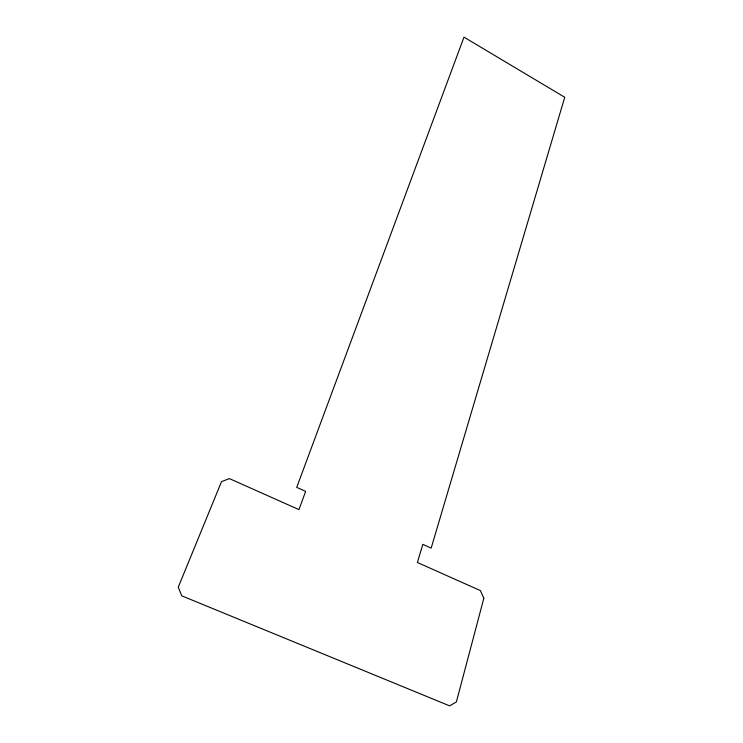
<?xml version="1.0" encoding="UTF-8"?>
<svg xmlns="http://www.w3.org/2000/svg" width="743" height="743" viewBox="0 0 743 743"><rect width="100%" height="100%" fill="white"/><g stroke="black" fill="none" stroke-linecap="round" stroke-linejoin="round"><path stroke-width="1.11" d="M483.832 598.245L456.388 701.931L449.599 705.85L181.729 595.821L178.264 587.174L221.507 481.65L229.392 478.594L298.955 509.633L305.642 491.392L296.726 487.362L463.994 37.15L564.736 97.268L431.172 548.102L422.841 544.34L417.38 562.479L480.396 590.592L483.832 598.245"/></g></svg>
